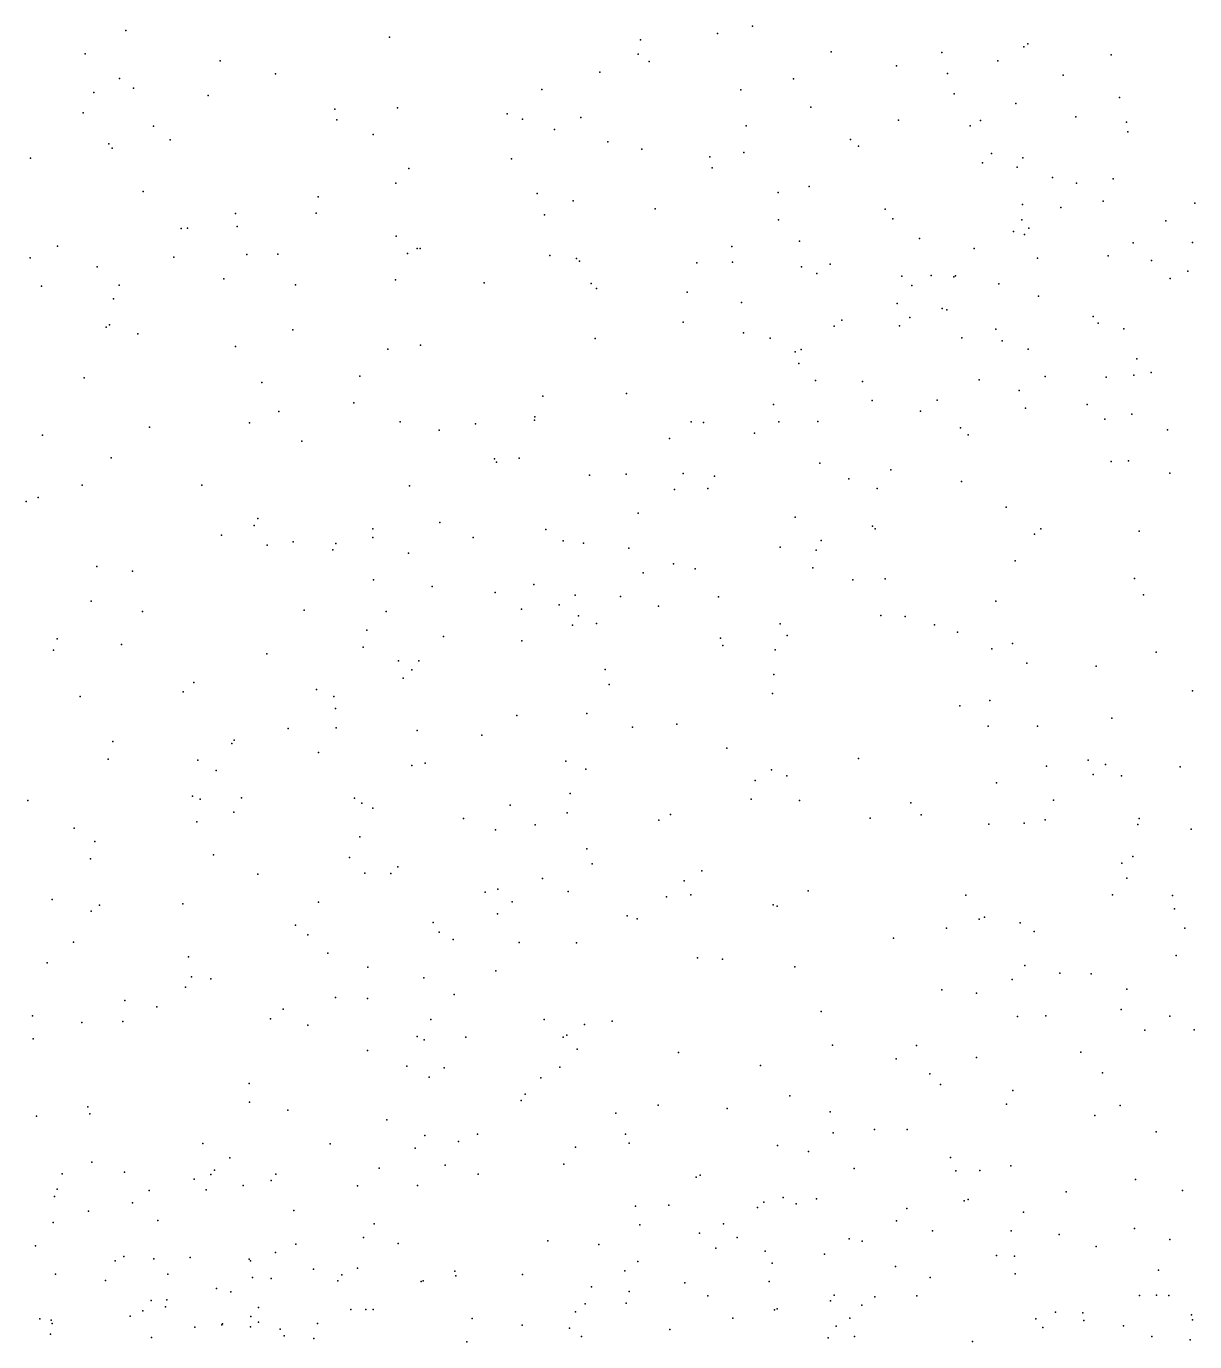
# Model space of a CAD drawing. Header units: metres. Extents: x -25 to 25, y -27.8 to 27.8.
# Drawn here: x 13.743 to 15.284, y 0.015 to 1.749 of the extents above; entities that cross this region are included whole.
import ezdxf

# ---------------------------------------------------------------- set-up
doc = ezdxf.new("R2010")
doc.units = ezdxf.units.M

msp = doc.modelspace()

# ---------------------------------------------------------------- linework, layer by layer
for p in [(13.8745, 1.7433, 0.7683), (14.222, 1.7349, 17.9948), (14.6546, 1.7396, 6.3508), (14.7006, 1.749, 7.2831), (14.5531, 1.7313, -17.5035), (15.0584, 1.722, 17.4628), (15.0638, 1.7261, -6.9109), (13.8207, 1.7127, 0.2505), (13.9989, 1.7033, 3.1404), (14.5501, 1.7123, -8.8203), (14.5644, 1.7026, 3.184), (14.8046, 1.7155, -8.651), (14.9504, 1.7144, 7.7562), (15.0245, 1.7037, 0.3857), (15.1737, 1.7112, -9.2131), (14.0717, 1.6863, 14.9939), (14.4994, 1.6887, 4.138), (14.8909, 1.6967, -7.7425), (14.958, 1.6869, -7.161), (15.1103, 1.6847, 4.1307), (13.8662, 1.6801, 15.1064), (13.8846, 1.6673, -17.6486), (14.423, 1.6655, 7.0076), (14.6855, 1.6651, 14.8945), (14.755, 1.6799, 0.353), (13.8323, 1.6616, -9.1536), (13.9828, 1.6579, 13.508), (14.9669, 1.6599, -0.1073), (15.1847, 1.655, 14.4729), (13.8182, 1.6348, -2.7634), (14.15, 1.6396, 4.0514), (14.2325, 1.6415, 6.8457), (14.3771, 1.6335, 0.4248), (14.7777, 1.6425, 6.3774), (15.0481, 1.6471, 6.3897), (13.9111, 1.6174, 6.4223), (14.1526, 1.6259, 13.5935), (14.3976, 1.6266, -9.3974), (14.4396, 1.6131, 6.3516), (14.4743, 1.6289, 13.6906), (14.6924, 1.6177, 13.8083), (14.8935, 1.6254, -7.492), (14.9877, 1.6179, -8.5603), (15.0013, 1.6248, 14.2688), (15.1271, 1.6296, 8.6186), (15.1939, 1.6227, 3.276), (13.9328, 1.5992, 18.1129), (14.2006, 1.6062, -17.6483), (14.5099, 1.5968, 14.8686), (14.83, 1.6, 7.5948), (15.1958, 1.6098, 8.9663), (13.852, 1.5942, 3.85), (13.8563, 1.5884, 14.9816), (14.555, 1.587, 17.9638), (14.6895, 1.5827, 7.3969), (14.8406, 1.5908, 4.1611), (15.0159, 1.5814, -8.056), (13.7489, 1.5751, 3.0858), (14.2475, 1.5615, 0.1985), (14.3831, 1.5741, 18.0116), (14.6446, 1.5769, 4.1599), (14.6475, 1.5624, 0.3827), (15.0041, 1.5689, 4.104), (15.0496, 1.5632, 8.3855), (15.0572, 1.5758, 3.3336), (15.0964, 1.5498, -17.2387), (15.1764, 1.5481, -8.8399), (13.8972, 1.5313, 0.7869), (14.2305, 1.5424, -8.9291), (14.4167, 1.5286, 4.1378), (14.7346, 1.53, -9.5771), (14.7753, 1.5378, 3.322), (15.1281, 1.5423, 0.4349), (14.1279, 1.5243, 14.8917), (14.4643, 1.5188, -8.9752), (14.5725, 1.5086, 7.3027), (15.0569, 1.5143, -9.2166), (15.1073, 1.5101, 8.7608), (15.163, 1.5185, -7.0082), (15.2839, 1.516, 14.6432), (14.0189, 1.5021, -8.9078), (14.1253, 1.5027, 6.8453), (14.4266, 1.5005, 7.1374), (14.7349, 1.4937, 17.9095), (14.8757, 1.5079, 6.3771), (14.8857, 1.4953, 7.8859), (15.056, 1.494, 3.9574), (15.2458, 1.4928, 3.8405), (13.9472, 1.4825, 14.8398), (13.9557, 1.483, 3.0772), (14.0213, 1.485, -17.668), (15.0448, 1.4786, -9.5555), (15.0595, 1.4747, 8.5908), (15.065, 1.4829, 14.3562), (13.7844, 1.4593, -2.43), (14.231, 1.4724, 6.9615), (14.6737, 1.4589, -9.1454), (14.7628, 1.4658, 14.8725), (14.9208, 1.4691, 8.0861), (15.2028, 1.4638, -8.3206), (15.2812, 1.4641, 0.4242), (13.7485, 1.4437, -2.708), (13.9376, 1.4448, -9.4316), (14.0342, 1.4482, 4.1128), (14.0749, 1.4485, 13.6159), (14.2457, 1.4497, 18.0603), (14.2584, 1.4562, 6.4199), (14.2625, 1.4561, 14.8568), (14.4336, 1.4467, 13.7043), (14.4686, 1.443, 0.4507), (14.4726, 1.4394, -9.7554), (14.993, 1.4559, 17.6613), (15.0764, 1.4433, 3.5372), (15.1696, 1.4466, -9.8478), (15.227, 1.4401, 3.6896), (13.8366, 1.4318, 18.1944), (14.6273, 1.4371, 7.4528), (14.6744, 1.4383, -17.5027), (14.7654, 1.432, 0.007), (14.7855, 1.423, -10.1069), (14.8032, 1.4356, 4.0688), (15.2749, 1.4263, 9.1629), (13.7631, 1.4064, 14.7089), (13.8655, 1.4076, 13.5229), (14.0036, 1.416, 0.7238), (14.0982, 1.4081, 3.0694), (14.2301, 1.415, 13.6714), (14.347, 1.4109, 3.1763), (14.488, 1.4101, 3.2673), (14.8979, 1.4196, 3.4821), (14.9111, 1.4075, 17.799), (14.9366, 1.4204, 0.4408), (14.9661, 1.4188, -17.3553), (14.9686, 1.4199, -0.1397), (15.0258, 1.4096, -10.0541), (15.2515, 1.4165, 17.2029), (13.8581, 1.3897, 4.0163), (14.4952, 1.4035, 0.1225), (14.6145, 1.3986, 13.7518), (15.0781, 1.3932, -7.2785), (14.6863, 1.385, 3.4112), (14.8916, 1.3836, 8.2463), (14.9509, 1.3769, 8.4455), (14.957, 1.3752, 3.6412), (13.8527, 1.3557, -17.6562), (14.6093, 1.3588, 14.8577), (14.8083, 1.3537, 3.9272), (14.8185, 1.3617, 7.9739), (14.8946, 1.354, 14.0544), (14.9082, 1.3651, 3.7962), (15.15, 1.3666, 17.3896), (15.1564, 1.3578, 14.8351), (13.8483, 1.3524, -8.8743), (13.8903, 1.3436, 3.0237), (14.0948, 1.3487, 14.768), (14.4934, 1.3373, 18.1191), (14.6891, 1.3449, 0.4631), (14.7243, 1.3377, 7.7683), (14.9768, 1.3382, -9.3358), (15.0215, 1.3497, -7.7044), (15.1905, 1.3503, -0.3491), (14.0192, 1.327, 18.1554), (14.22, 1.3234, 6.5239), (14.2629, 1.3287, -9.7063), (14.757, 1.3199, 3.5636), (14.765, 1.3228, 18.075), (15.0302, 1.3343, 8.8567), (15.0644, 1.3236, 14.3564), (14.7617, 1.3046, 13.8376), (15.2077, 1.3108, 0.4767), (13.8196, 1.2857, 14.6001), (14.1829, 1.2878, 18.1698), (14.9999, 1.2831, 9.0326), (15.0865, 1.2873, 17.7088), (15.1672, 1.2866, 14.6905), (15.2037, 1.2891, 9.2716), (15.2263, 1.2928, 6.2824), (14.0538, 1.2796, 13.6271), (14.7839, 1.2822, 3.728), (14.8458, 1.2806, 0.4916), (15.0523, 1.2689, 17.8902), (14.1751, 1.2527, 4.154), (14.4245, 1.2615, 0.5491), (14.5345, 1.265, 7.5463), (14.7287, 1.2506, -9.3617), (14.8586, 1.2558, 8.4739), (14.9445, 1.2564, 14.8792), (15.1422, 1.2504, -7.8954), (14.0761, 1.2412, 0.1492), (14.4137, 1.2344, 6.4533), (14.9225, 1.2417, 8.6671), (15.0606, 1.2456, 9.3725), (15.1654, 1.2313, 17.5362), (15.2011, 1.2376, -7.1589), (13.9056, 1.2208, 18.2238), (14.0376, 1.2261, -17.6611), (14.2362, 1.2276, 13.6771), (14.2877, 1.2165, 0.6431), (14.3356, 1.225, 4.1317), (14.4134, 1.2297, -17.61), (14.6201, 1.2275, 3.5368), (14.6362, 1.2268, 7.851), (14.7356, 1.2275, 8.2169), (14.7868, 1.2279, 14.8747), (14.9749, 1.2197, 14.146), (15.2482, 1.2169, -17.3602), (13.7647, 1.2102, 0.9218), (14.1064, 1.2022, 6.9389), (14.5913, 1.2057, 18.2516), (14.7033, 1.2125, 6.346), (14.9851, 1.2104, 6.2902), (13.8552, 1.1802, 4.1649), (14.3933, 1.1798, 13.6965), (14.3608, 1.1788, 18.2609), (14.3634, 1.1746, 7.4212), (14.7897, 1.1732, -9.9334), (14.883, 1.1643, 13.8964), (15.1736, 1.1753, 17.957), (15.1967, 1.1762, 17.3908), (14.4857, 1.1573, -9.2611), (14.5344, 1.1587, 3.9507), (14.6092, 1.1597, 7.9993), (14.6505, 1.1559, 14.8673), (14.8277, 1.1524, -17.4561), (14.9763, 1.1491, 9.4976), (15.2512, 1.1598, 0.5197), (13.7589, 1.1277, 0.091), (13.8168, 1.1441, 14.5056), (13.9748, 1.1442, 13.5885), (14.2483, 1.1431, 6.6299), (14.5979, 1.1386, 0.5928), (14.6418, 1.1399, -0.0076), (14.8652, 1.1397, 9.1168), (13.7432, 1.1226, 18.3275), (15.0355, 1.1152, 18.2171), (14.0487, 1.1002, 4.1722), (14.2886, 1.0951, 14.7281), (14.5501, 1.1073, 13.6869), (14.7569, 1.1019, 13.7083), (14.0007, 1.0784, 3.0569), (14.0438, 1.0908, 14.5714), (14.2002, 1.0868, 4.1416), (14.2002, 1.0752, 13.6554), (14.3325, 1.0752, -9.748), (14.4284, 1.0859, 0.6863), (14.8589, 1.0899, 6.2746), (14.8626, 1.0867, 14.8676), (15.0727, 1.0796, 6.2086), (15.0812, 1.0866, 14.5383), (15.2107, 1.0836, -0.3838), (14.0608, 1.0651, 0.8309), (14.095, 1.0696, -9.7663), (14.1473, 1.0588, 3.1839), (14.1515, 1.0673, -9.0556), (14.4513, 1.0707, 18.3794), (14.4779, 1.0677, 7.9564), (14.5378, 1.061, 8.2356), (14.7374, 1.0623, 0.6399), (14.7846, 1.0584, 9.234), (14.7915, 1.0713, 8.9353), (14.2472, 1.0543, 7.343), (14.5967, 1.0405, -17.5193), (15.0472, 1.0443, 0.6403), (13.836, 1.0371, 13.5149), (13.8834, 1.0309, 0.8992), (14.5567, 1.0284, 14.8568), (14.6253, 1.0338, 6.3503), (14.7803, 1.035, -9.6568), (14.201, 1.0195, 6.8551), (14.2782, 1.0104, 0.1023), (14.4124, 1.0134, 14.7959), (14.8333, 1.0192, 18.405), (14.8758, 1.0205, 9.678), (15.2047, 1.021, -17.4995), (13.8287, 0.9913, 4.2041), (14.3615, 1.0025, 8.0335), (14.4671, 0.9993, 6.4793), (14.5269, 0.9974, 3.692), (14.6561, 0.9969, 8.7318), (15.0217, 0.9912, 18.3657), (15.2166, 0.9994, -7.7879), (13.8966, 0.9777, -17.5917), (14.1098, 0.9795, 18.3463), (14.2179, 0.9777, 7.4996), (14.3961, 0.9806, -17.5647), (14.4458, 0.9866, 3.537), (14.4713, 0.9719, 0.0232), (14.5767, 0.9847, 0.7286), (14.8702, 0.9723, 0.7148), (14.9019, 0.971, 13.6974), (14.4634, 0.9595, 8.4993), (14.4951, 0.9617, -9.4537), (14.7374, 0.9614, 13.6442), (14.9407, 0.9602, -0.2316), (13.7838, 0.9417, -9.5683), (14.1922, 0.953, 14.6079), (14.2933, 0.9447, 6.6939), (14.3968, 0.9389, 3.9445), (14.6585, 0.9425, 18.4951), (14.7465, 0.946, 14.8789), (14.9709, 0.9502, 6.1702), (13.7791, 0.9265, 2.9894), (13.8686, 0.9341, 0.1047), (14.0605, 0.9219, 3.1393), (14.1873, 0.9304, 3.2609), (14.6615, 0.9329, 9.0433), (14.7308, 0.927, 9.5577), (15.0165, 0.9284, 14.4187), (15.0435, 0.9354, 14.0378), (15.2329, 0.9238, -7.3036), (14.234, 0.9126, 7.0283), (14.261, 0.9125, 18.4507), (15.0625, 0.9095, -9.488), (15.154, 0.9056, 9.644), (14.24, 0.8898, 7.238), (14.2514, 0.9006, 8.213), (14.5064, 0.9012, 18.5256), (14.729, 0.8944, 0.7954), (13.9501, 0.8716, 14.451), (13.9641, 0.8841, 4.1781), (14.1258, 0.8749, 7.958), (14.512, 0.8816, 13.6396), (14.727, 0.8694, 6.2328), (15.281, 0.8731, -9.9161), (13.8143, 0.8656, 13.4685), (14.1486, 0.8657, 7.8027), (14.151, 0.8498, 0.8781), (14.9744, 0.8534, 0.8258), (15.0138, 0.8604, 14.5789), (14.39, 0.8405, 6.5696), (14.4824, 0.8432, 8.787), (15.1745, 0.8371, 0.7975), (14.0883, 0.8236, 8.1142), (14.1516, 0.8244, -9.5966), (14.2588, 0.8206, 8.4572), (14.5427, 0.8251, 0.8478), (14.6008, 0.829, 9.1621), (15.0117, 0.8263, 18.4687), (15.0768, 0.8264, 9.7778), (13.8572, 0.8064, 0.9371), (14.0144, 0.8038, -9.0572), (14.0173, 0.8082, 13.5383), (14.344, 0.8146, 8.6197), (13.8512, 0.7829, -17.506), (13.9694, 0.7817, 3.0923), (14.1285, 0.7917, 7.6604), (14.4547, 0.7805, 3.6816), (14.6668, 0.7973, 9.496), (14.8406, 0.7838, 9.8492), (15.1433, 0.7818, 13.864), (13.9936, 0.768, 0.0614), (14.2515, 0.7747, 13.6084), (14.2691, 0.7778, 7.1153), (14.481, 0.77, 9.0004), (14.7258, 0.7687, 9.7311), (15.0886, 0.7739, -17.8772), (15.1661, 0.776, 18.4289), (15.2648, 0.7728, 5.996), (14.7042, 0.755, 13.5438), (14.7462, 0.7608, 0.9137), (15.0224, 0.7518, 14.2916), (15.1501, 0.7627, 13.5319), (15.1874, 0.761, 13.6909), (13.7452, 0.7284, 14.4083), (13.9623, 0.7342, 8.0835), (13.9726, 0.7301, 4.1834), (14.0269, 0.7322, 8.2483), (14.1761, 0.7317, 3.268), (14.4602, 0.7377, 14.8003), (14.6989, 0.7303, 14.8806), (14.7627, 0.7283, -0.2307), (15.0978, 0.7289, 14.0624), (14.0167, 0.7129, 14.4549), (14.1857, 0.7251, 4.0913), (14.2001, 0.7183, -0.0033), (14.3812, 0.7223, 3.505), (14.4566, 0.7124, 6.469), (14.9097, 0.7255, 6.0843), (13.9679, 0.7005, 7.8899), (14.3197, 0.7047, 6.7786), (14.414, 0.6964, 3.8413), (14.5771, 0.7024, 9.3954), (14.5927, 0.7101, 18.6148), (14.8558, 0.7054, 13.489), (14.9232, 0.7095, 18.5552), (15.0125, 0.6972, 14.5241), (15.0591, 0.6988, 6.0083), (15.0868, 0.7031, 9.8823), (15.2089, 0.6969, 9.7862), (15.2105, 0.7046, 0.8943), (13.8064, 0.692, -9.0208), (14.1828, 0.6806, 14.5532), (14.3619, 0.6898, 8.8337), (15.2792, 0.6907, -7.7252), (13.8335, 0.6746, 4.2489), (14.4824, 0.6646, 0.9231), (13.8278, 0.6515, 0.9953), (13.9901, 0.657, 13.4933), (14.1693, 0.6534, 8.5367), (14.4893, 0.645, 9.2695), (15.188, 0.6459, 13.3932), (15.2022, 0.6545, -18.1272), (14.0487, 0.6312, 3.1306), (14.1897, 0.6329, 7.5373), (14.2241, 0.6323, 0.9212), (14.233, 0.6409, 18.5354), (14.4238, 0.6255, 13.5663), (14.6338, 0.6357, 0.9875), (15.1942, 0.6263, 16.9707), (14.3482, 0.6078, 6.6459), (14.365, 0.6118, 14.7121), (14.4579, 0.6086, 3.6965), (14.6106, 0.6226, 13.53), (14.7743, 0.6096, 6.0893), (13.7771, 0.598, -9.5215), (13.8399, 0.5905, 8.1006), (13.9497, 0.5924, -17.454), (14.1285, 0.5944, -9.356), (14.3841, 0.5948, 18.6036), (14.5874, 0.6017, 9.5468), (14.6196, 0.6042, 6.1994), (14.7282, 0.5911, -17.7694), (14.9823, 0.6037, 14.7315), (15.1754, 0.6042, 13.9948), (15.2548, 0.6031, 13.8545), (13.8288, 0.5828, -0.0833), (14.3645, 0.5792, 3.9352), (14.5355, 0.5766, -17.4999), (14.5486, 0.5723, -0.2122), (14.7335, 0.5894, 18.6241), (14.9996, 0.5722, 10.0371), (15.0067, 0.5745, -18.1136), (15.2573, 0.5857, -0.5377), (14.098, 0.5643, 7.6624), (14.2795, 0.5675, 7.1924), (14.9564, 0.5604, 13.3365), (15.0539, 0.5671, 14.3384), (15.072, 0.5557, 1.1164), (15.2709, 0.5602, 13.2873), (13.8053, 0.5418, 18.2643), (14.1144, 0.5515, 18.4713), (14.2876, 0.5548, 8.896), (14.306, 0.5451, 6.8363), (14.393, 0.5412, 9.1819), (14.4689, 0.5409, 9.4), (14.8867, 0.5472, 14.8506), (13.9569, 0.5224, 8.3797), (14.1407, 0.5271, 14.5284), (14.6281, 0.5211, 9.7127), (15.2594, 0.524, -9.5989), (13.7706, 0.5143, 7.9822), (14.1937, 0.5086, 4.1102), (14.3622, 0.504, 6.5279), (14.6614, 0.5194, 14.8942), (14.7565, 0.5091, 13.4335), (15.0598, 0.511, 14.5869), (13.961, 0.4962, 14.4588), (13.9865, 0.4932, 18.3613), (14.2675, 0.4946, 13.5203), (15.0432, 0.4926, 18.5149), (15.1059, 0.5007, 16.9334), (15.1474, 0.5, 14.1476), (13.9531, 0.4823, 7.7891), (14.1509, 0.4686, 8.6847), (14.3075, 0.4728, 0.9972), (14.9506, 0.4789, 1.1936), (14.9961, 0.4743, 5.933), (15.1946, 0.4797, 1.1741), (13.8732, 0.4649, 13.3319), (13.9155, 0.4564, 2.9737), (14.082, 0.4534, 1.0255), (14.1932, 0.4675, 7.5001), (15.187, 0.4531, 18.4384), (13.7512, 0.4446, 13.172), (13.8163, 0.4357, 1.1197), (13.8707, 0.437, -9.1319), (14.0654, 0.4406, 13.4476), (14.2766, 0.4398, 7.0563), (14.4259, 0.4399, 18.6025), (14.5157, 0.4375, 3.6809), (14.7914, 0.4502, -0.3731), (15.0501, 0.4436, 14.7788), (15.0876, 0.4447, 13.1522), (15.2511, 0.444, 13.1532), (14.1144, 0.4323, -0.2148), (14.2585, 0.4172, -17.4241), (14.3227, 0.4167, 3.2954), (14.4511, 0.4165, 13.4919), (14.456, 0.419, 3.9232), (14.4793, 0.4332, 9.5831), (15.2181, 0.4259, 5.8353), (15.2831, 0.4263, -18.2969), (13.7524, 0.4144, 8.256), (14.193, 0.3988, 8.8389), (14.268, 0.4129, 14.6661), (14.4694, 0.4005, 14.8785), (14.8064, 0.406, 14.9237), (14.9172, 0.4054, 13.2359), (14.6031, 0.3964, -17.7745), (14.8901, 0.3878, 10.2046), (14.9961, 0.3895, 16.9308), (15.1338, 0.3967, -0.5607), (14.2451, 0.3781, 9.0336), (14.294, 0.3759, 9.3059), (14.4466, 0.3768, 6.1643), (14.7113, 0.379, 1.2057), (14.9346, 0.3681, 1.3025), (15.1624, 0.3696, 10.1979), (14.0372, 0.3554, 7.667), (14.2744, 0.3639, 6.6172), (14.4218, 0.3631, 1.0976), (14.9489, 0.3543, 10.4136), (14.0376, 0.3309, 4.2501), (14.3956, 0.3329, 4.0507), (14.4011, 0.3412, -0.3327), (14.7501, 0.3392, 13.341), (15.0442, 0.3463, 16.6906), (13.7565, 0.3125, 8.3874), (13.8244, 0.3249, 4.3779), (13.8271, 0.3155, 2.8625), (14.088, 0.3204, 1.1287), (14.5205, 0.3164, 18.5902), (14.5763, 0.3267, 14.9675), (14.6675, 0.3227, 9.9231), (14.8032, 0.3179, -18.1299), (15.0357, 0.3281, 5.8302), (15.1523, 0.3134, 12.938), (15.1854, 0.3264, 14.4555), (14.2187, 0.3075, 9.1744), (14.2688, 0.2869, 18.4915), (14.3129, 0.2792, 13.4236), (14.3383, 0.2888, 9.5939), (14.5335, 0.2888, 5.9456), (14.8073, 0.2902, 16.8242), (14.8617, 0.2946, 10.7564), (14.9046, 0.2947, 17.0177), (15.233, 0.2918, 5.7511), (13.9759, 0.2765, 2.8821), (14.1439, 0.2759, 13.3787), (14.256, 0.27, 6.3546), (14.4672, 0.2713, 3.3258), (14.5383, 0.2769, 3.9842), (14.7339, 0.2737, 1.3363), (14.7745, 0.2656, 18.5359), (13.8295, 0.2518, 7.7703), (14.0116, 0.2576, -0.4271), (14.2083, 0.2438, 6.9247), (14.2956, 0.2479, 14.7989), (14.4522, 0.2489, 1.2306), (14.8349, 0.2435, 5.8172), (14.9617, 0.2581, 18.4732), (15.0414, 0.2471, 10.8665), (13.7905, 0.2362, 14.5354), (13.8729, 0.2385, 8.5671), (13.9644, 0.2294, 18.1731), (13.9864, 0.2353, -17.3299), (13.9914, 0.2414, 13.2508), (14.0661, 0.2276, 8.8174), (14.0724, 0.2359, 18.3004), (14.3392, 0.2359, 6.0543), (14.6265, 0.2321, 13.3157), (14.632, 0.2346, 3.8163), (14.9691, 0.2402, 12.9929), (15.0004, 0.2406, 1.4558), (15.2057, 0.2287, 10.5183), (13.7837, 0.216, 1.3356), (13.9052, 0.2143, -9.3811), (13.9804, 0.2151, 14.5927), (14.029, 0.2208, 7.5677), (14.1801, 0.2205, 6.599), (14.2589, 0.2209, 3.0531), (15.1145, 0.2125, 12.7432), (15.2679, 0.2145, 1.4285), (13.7805, 0.2065, -0.6702), (13.8833, 0.198, 2.7593), (14.5466, 0.1937, 1.3453), (14.5904, 0.195, 15.1373), (14.7076, 0.1918, 1.47), (14.7158, 0.1991, 10.8232), (14.7411, 0.2051, 10.2139), (14.7584, 0.1967, 13.1742), (14.7852, 0.2033, 10.4135), (14.9797, 0.2006, 16.455), (14.9854, 0.2026, -18.2802), (13.8254, 0.1871, 17.9489), (13.9166, 0.1749, 4.4653), (14.0961, 0.1881, 1.2808), (14.8909, 0.1745, 17.134), (14.9041, 0.1906, 15.0524), (15.0583, 0.1859, 15.0209), (13.7785, 0.1723, 4.5459), (14.2017, 0.1703, -0.5028), (14.5524, 0.1693, 4.1245), (14.6309, 0.1582, 18.4826), (14.6625, 0.1704, 3.4709), (14.9383, 0.1614, -0.6517), (15.042, 0.1611, 18.3791), (15.1053, 0.1562, 11.0274), (15.2043, 0.1643, 18.2954), (13.7552, 0.1416, 16.7107), (14.0987, 0.1435, 9.6108), (14.188, 0.1525, 6.1935), (14.2337, 0.1444, 5.9767), (14.4308, 0.1482, 9.8645), (14.4983, 0.1434, 5.7522), (14.6805, 0.1525, 16.5256), (14.8283, 0.1505, 11.0926), (14.8455, 0.1478, 12.9912), (15.1539, 0.1406, 12.3542), (15.2509, 0.1496, 12.6234), (13.8603, 0.1216, 14.6208), (13.8716, 0.1275, 7.6468), (13.9114, 0.1245, 1.4713), (13.9591, 0.1259, 18.0163), (14.0369, 0.1237, 9.2811), (14.0388, 0.1215, 9.0489), (14.0717, 0.1326, 2.7531), (14.6524, 0.1384, -17.9917), (14.7175, 0.1344, 3.6158), (14.7957, 0.1303, 16.3832), (15.0226, 0.1285, 16.3244), (15.0464, 0.1279, 17.2762), (14.1217, 0.1105, 6.8437), (14.18, 0.1118, 9.7514), (14.3082, 0.1081, 16.8021), (14.5324, 0.1085, -0.5658), (14.5495, 0.1209, -17.7821), (14.7269, 0.1187, 15.1914), (14.8892, 0.1141, 18.4091), (15.0471, 0.1046, 12.237), (15.2361, 0.1093, 15.069), (13.7818, 0.104, 16.8717), (13.8478, 0.0958, -17.1865), (13.93, 0.1039, 12.9332), (14.0416, 0.0999, -0.6368), (14.0662, 0.0982, 7.3398), (14.1538, 0.0952, -17.2738), (14.1591, 0.1033, 14.8094), (14.264, 0.0945, 4.358), (14.2666, 0.0953, 18.3399), (14.3098, 0.1019, 5.7486), (14.3975, 0.1035, 16.9636), (14.4887, 0.0872, 1.647), (14.6114, 0.0928, 10.7316), (14.7226, 0.0943, 5.6787), (14.9352, 0.0996, 1.7164), (13.9078, 0.0696, 16.9669), (13.9284, 0.0702, 9.4898), (13.994, 0.0851, 14.7187), (14.0129, 0.0807, 16.6769), (14.5382, 0.0811, 16.5115), (14.642, 0.0755, 13.1125), (14.8087, 0.0764, 3.8146), (14.8623, 0.0743, 12.6821), (14.9174, 0.0756, 16.1988), (15.2113, 0.0762, -0.7599), (15.2335, 0.0764, -18.37), (15.2498, 0.0762, 18.1567), (13.8968, 0.0558, 9.689), (13.9266, 0.061, 12.673), (14.0496, 0.0601, 2.6174), (14.171, 0.0577, 18.1887), (14.1909, 0.0574, 13.1544), (14.2004, 0.0577, 16.6442), (14.4673, 0.0545, 3.0304), (14.48, 0.0652, 4.3111), (14.5344, 0.0657, 11.0514), (14.73, 0.0571, 1.8774), (14.7332, 0.0583, 4.1819), (14.8037, 0.0689, 11.2539), (14.845, 0.0632, 12.2845), (15.1003, 0.054, 15.1959), (15.1364, 0.053, 1.6707), (13.7609, 0.0453, 8.7595), (13.7758, 0.0436, -0.8568), (13.7772, 0.0393, 17.1451), (13.8803, 0.0487, 8.8669), (14.0009, 0.0373, 6.2796), (14.0019, 0.0386, 6.6585), (14.0394, 0.0484, 6.0736), (14.0496, 0.041, 7.1471), (14.1273, 0.0389, 1.6668), (14.331, 0.0456, 2.8706), (14.3971, 0.0371, 1.7746), (14.675, 0.0459, 16.2645), (14.8112, 0.0357, 12.5347), (14.829, 0.046, 4.0356), (15.0745, 0.0451, 18.2511), (15.1376, 0.043, 17.4397), (15.1899, 0.036, 5.5283), (15.2797, 0.0503, 16.299), (15.2809, 0.044, 11.1044), (13.7752, 0.0249, 17.4463), (13.9081, 0.0205, 9.0657), (13.9655, 0.0344, 17.7845), (14.0387, 0.0346, 5.9038), (14.078, 0.0317, 13.0237), (14.0832, 0.0228, 4.5222), (14.1222, 0.0194, 9.8696), (14.4595, 0.033, 10.8914), (14.4755, 0.0219, 18.3364), (14.5916, 0.0313, 10.5138), (14.8005, 0.0202, 15.3655), (14.8355, 0.0221, 12.0402), (15.0835, 0.0336, 12.0975), (15.2274, 0.0218, 17.5685), (15.2778, 0.0176, 12.1476), (14.3239, 0.0151, 15.428), (14.9908, 0.0153, 11.3207)]:
    msp.add_point(p)

doc.saveas('drawing.dxf')
